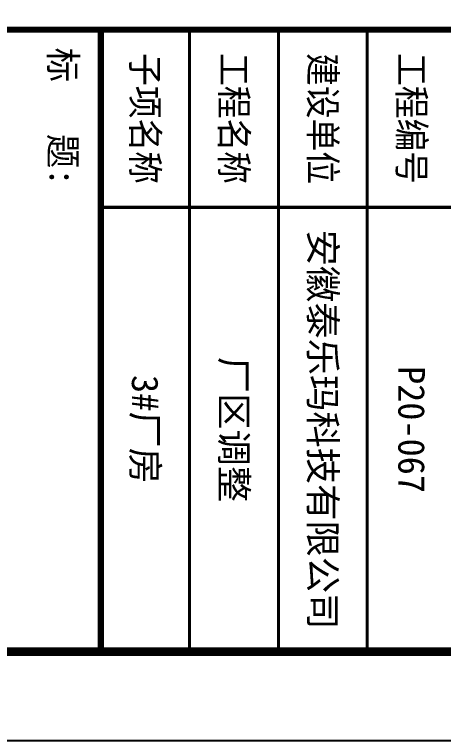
# Model space of a CAD drawing. Extents: x 12300 to 361047, y -1498650 to 1244242.
# Drawn here: x 308290 to 315535, y -30654 to -18398 of the extents above; entities that cross this region are included whole.
import ezdxf
from ezdxf.enums import TextEntityAlignment as Align

# ---------------------------------------------------------------- set-up
doc = ezdxf.new("R2010")
doc.units = 0
doc.header["$LTSCALE"] = 1000
doc.header["$MEASUREMENT"] = 0
doc.layers.get('0').update_dxf_attribs({"color": 8, "linetype": 'CONTINUOUS'})
doc.layers.add('BZ_标准图框', color=8, linetype='CONTINUOUS')
doc.layers.add('TWT_TITLE', color=7, linetype='CONTINUOUS')
doc.styles.add('ht', font='simhei.ttf', dxfattribs={"width": 0.8})

# ---------------------------------------------------------------- blocks, each defined once
blk = doc.blocks.new('A2-TQ-CF')
at = {"layer": 'BZ_标准图框', "color": 3}
for points, const_width in [([(91974.9, -155165.5), (91974.9, -115165.5)], 70), ([(93974.9, -148365.5), (93974.9, -137965.5)], 35), ([(91974.9, -145365.5), (98974.9, -145365.5)], 35), ([(91974.9, -146365.5), (98974.9, -146365.5)], 35), ([(91974.9, -147365.5), (98974.9, -147365.5)], 35), ([(91974.9, -148365.5), (98974.9, -148365.5)], 70)]:
    blk.add_lwpolyline(points, dxfattribs=dict(at, const_width=const_width))
at = {"layer": 'TWT_TITLE', "color": 3, "const_width": 80}
blk.add_lwpolyline([(98974.9, -155165.5), (98974.9, -115165.5)], dxfattribs=at)
at = {"layer": 'BZ_标准图框', "color": 3, "style": 'ht', "width": 0.9}
for s, p in [('工程编号', (92974.9, -144865.5)), ('建设单位', (92974.9, -145865.5)), ('工程名称', (92974.9, -146865.5)), ('子项名称', (92974.9, -147865.5))]:
    blk.add_text(s, height=300, dxfattribs=at).set_placement(p, align=Align.MIDDLE_CENTER)
at = {"layer": 'BZ_标准图框', "color": 3, "style": 'ht'}
for s, p in [('P20-067', (96474.9, -144865.5)), ('安徽泰乐玛科技有限公司', (96474.9, -145865.5)), ('厂区调整', (96474.9, -146865.5)), ('3#厂房', (96474.9, -147865.5))]:
    blk.add_text(s, height=300, dxfattribs=at).set_placement(p, align=Align.MIDDLE_CENTER)
at = {"layer": 'BZ_标准图框', "color": 3, "style": 'ht', "width": 0.95}
blk.add_text('标   题:', height=300, dxfattribs=at).set_placement((92176.7, -148941.1))

msp = doc.modelspace()

# ---------------------------------------------------------------- linework, layer by layer
at = {"layer": 'TWT_TITLE', "color": 3}
msp.add_lwpolyline([(298046.8, -30653.9), (361046.8, -30653.9), (361046.8, 80796.1), (298046.8, 80796.1)], close=True, dxfattribs=at)
at = {"layer": 'TWT_TITLE', "color": 3, "const_width": 150}
msp.add_lwpolyline([(299546.8, -29153.9), (359546.8, -29153.9), (359546.8, 77046.1), (299546.8, 77046.1)], close=True, dxfattribs=at)

# ---------------------------------------------------------------- block references
at = {"xscale": 1.5, "yscale": 1.5, "zscale": 1.5, "rotation": 270}
msp.add_blockref('A2-TQ-CF', (532295, 119308.4), dxfattribs=at)

doc.saveas('drawing.dxf')
